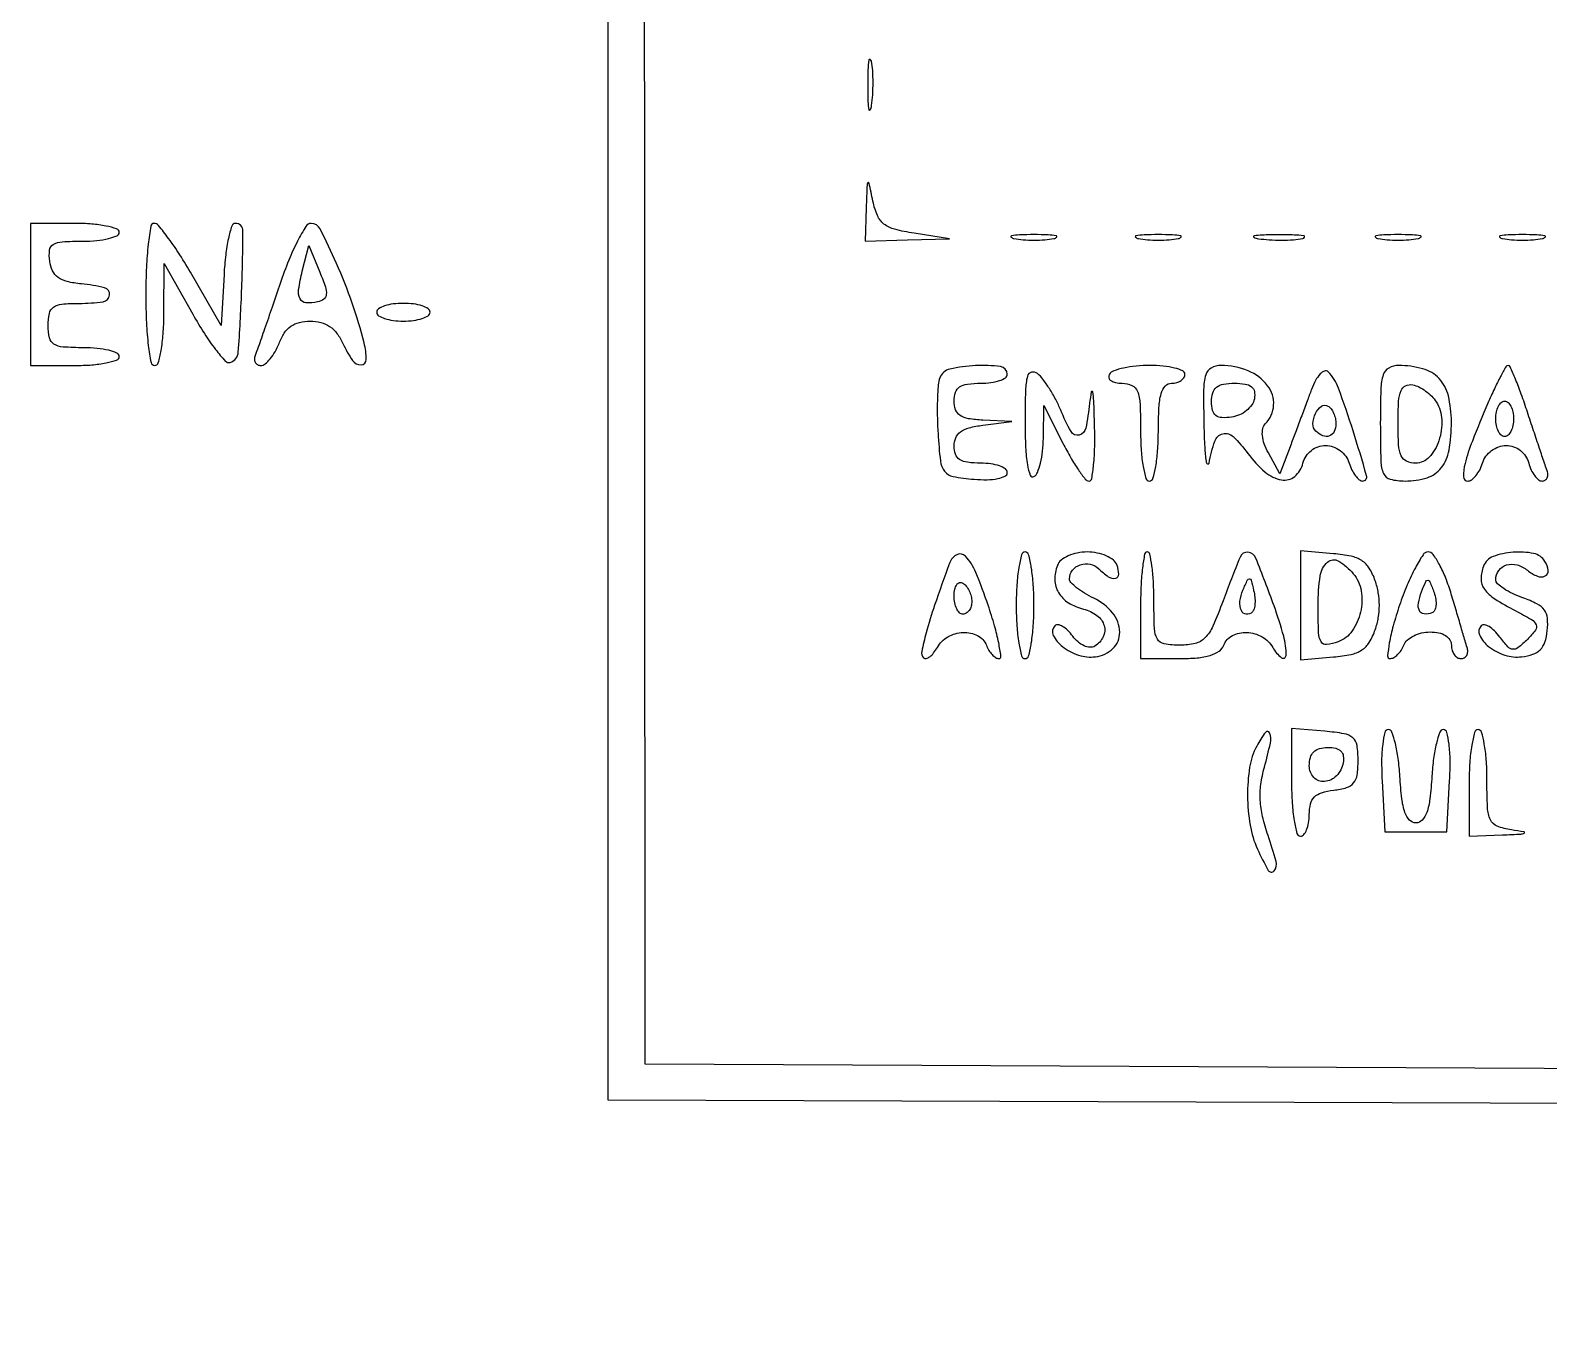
# Model space of a CAD drawing. Header units: millimetres. Extents: x 357084 to 357504, y 509210 to 509507.
# Drawn here: x 357185.61 to 357198.45, y 509429.33 to 509440.28 of the extents above; entities that cross this region are included whole.
import ezdxf

# ---------------------------------------------------------------- set-up
doc = ezdxf.new("R2010")
doc.units = ezdxf.units.MM

msp = doc.modelspace()

# ---------------------------------------------------------------- linework, layer by layer
for points in [[(357195.92, 509476.145), (357195.746, 509475.999, 0.084536), (357195.577, 509475.799, 0.134286), (357195.518, 509475.583, 0.129644), (357195.576, 509475.363, 0.07608), (357195.746, 509475.147, -0.033131), (357195.86, 509475.026, -0.069335), (357195.926, 509474.917, -0.069397), (357195.961, 509474.793, -0.033242), (357195.972, 509474.628), (357195.972, 509474.321), (357193.231, 509474.321), (357190.489, 509474.321), (357190.49, 509452.781), (357190.491, 509431.241), (357204.583, 509431.191, 0.000121), (357210.372, 509431.172, 0.000124), (357216.112, 509431.155, 0.00012), (357221.093, 509431.144, 0.000523), (357224.041, 509431.141), (357229.406, 509431.141)], [(357229.089, 509431.441), (357220.472, 509431.441, -0.000434), (357216.42, 509431.445, -0.000217), (357211.294, 509431.456, -0.000215), (357205.988, 509431.472, -0.000318), (357201.33, 509431.491), (357190.806, 509431.541), (357190.801, 509442.624, 0.000338), (357190.795, 509447.608, 0.000211), (357190.782, 509453.446, 0.000212), (357190.764, 509459.2, 0.000386)]]:
    msp.add_lwpolyline(points, format="xyb")
for points in [[(357192.689, 509439.814, 0.006817), (357192.691, 509439.68, 0.040183), (357192.699, 509439.61, 0.720633), (357192.71, 509439.609, 0.075924), (357192.721, 509439.646, 0.022548), (357192.731, 509439.738, 0.015659), (357192.734, 509439.842, 0.015827), (357192.731, 509439.943, 0.031163), (357192.72, 509440.022, 0.248898), (357192.709, 509440.036, 0.49082), (357192.698, 509440.03, 0.030832), (357192.691, 509439.949, 0.00738)], [(357192.676, 509438.782), (357192.668, 509438.5), (357193.024, 509438.511), (357193.381, 509438.521), (357193.081, 509438.567, -0.024462), (357192.916, 509438.6, -0.103591), (357192.826, 509438.645, -0.12875), (357192.771, 509438.716, -0.046885), (357192.733, 509438.838, 0.001805), (357192.7, 509438.991, 0.591189), (357192.691, 509438.994, 0.190728), (357192.683, 509438.976, 0.000976)], [(357185.609, 509438.049), (357185.609, 509437.449), (357185.984, 509437.449, 0.01883), (357186.128, 509437.454, 0.03053), (357186.249, 509437.471, 0.031449), (357186.338, 509437.495, 0.322437), (357186.36, 509437.524, 0.295869), (357186.341, 509437.553, 0.04382), (357186.271, 509437.577, 0.037669), (357186.174, 509437.593, 0.023598), (357186.059, 509437.599, -0.016149), (357185.885, 509437.605, -0.124134), (357185.808, 509437.629, -0.201266), (357185.77, 509437.682, -0.05449), (357185.759, 509437.787, -0.050766), (357185.769, 509437.889, -0.189121), (357185.804, 509437.942, -0.13443), (357185.874, 509437.968, -0.021436), (357186.022, 509437.974, 0.034197), (357186.223, 509437.988, 0.342587), (357186.278, 509438.045, 0.378118), (357186.236, 509438.106, 0.035641), (357186.04, 509438.139, -0.033257), (357185.919, 509438.158, -0.098739), (357185.843, 509438.193, -0.127529), (357185.797, 509438.248, -0.075029), (357185.772, 509438.331, -0.064285), (357185.771, 509438.424, -0.232738), (357185.802, 509438.472, -0.121927), (357185.877, 509438.495, -0.013777), (357186.054, 509438.5, 0.023189), (357186.171, 509438.505, 0.03707), (357186.27, 509438.522, 0.042776), (357186.341, 509438.546, 0.298098), (357186.36, 509438.575, 0.322437), (357186.338, 509438.604, 0.031449), (357186.249, 509438.628, 0.03053), (357186.128, 509438.645, 0.01883), (357185.984, 509438.65), (357185.609, 509438.65)], [(357186.585, 509438.049, 0.010616), (357186.59, 509437.809, 0.020476), (357186.606, 509437.618, 0.01702), (357186.629, 509437.474, 0.358912), (357186.66, 509437.449, 0.334769), (357186.69, 509437.471, 0.024968), (357186.714, 509437.576, 0.02665), (357186.731, 509437.715, 0.016354), (357186.738, 509437.88), (357186.741, 509438.312), (357186.982, 509437.882, 0.014647), (357187.08, 509437.718, 0.022896), (357187.174, 509437.584, 0.019058), (357187.257, 509437.486, 0.292881), (357187.298, 509437.475, 0.307792), (357187.367, 509437.562, 0.008257), (357187.395, 509438.074, 0.00796), (357187.406, 509438.587, 0.415959), (357187.343, 509438.65, 0.324225), (357187.312, 509438.628, 0.023914), (357187.283, 509438.523, 0.026066), (357187.26, 509438.384, 0.016173), (357187.246, 509438.218), (357187.223, 509437.787), (357186.974, 509438.218, 0.011281), (357186.873, 509438.384, 0.01683), (357186.777, 509438.523, 0.011901), (357186.692, 509438.632, 0.225375), (357186.654, 509438.65, 0.366884), (357186.627, 509438.627, 0.012236), (357186.605, 509438.474, 0.01796), (357186.59, 509438.28, 0.010871)], [(357187.721, 509438.143, -0.001123), (357187.653, 509437.942, -0.001442), (357187.589, 509437.758, -0.001105), (357187.535, 509437.603, -0.012424), (357187.512, 509437.543, 0.079079), (357187.503, 509437.507, 0.130244), (357187.509, 509437.476, 0.155297), (357187.528, 509437.456, 0.128041), (357187.557, 509437.449, 0.170252), (357187.594, 509437.462, 0.051894), (357187.636, 509437.504, 0.045263), (357187.678, 509437.565, 0.036171), (357187.711, 509437.636, -0.054906), (357187.755, 509437.722, -0.092103), (357187.811, 509437.78, -0.09468), (357187.883, 509437.813, -0.06085), (357187.974, 509437.824, -0.063752), (357188.064, 509437.813, -0.085559), (357188.139, 509437.779, -0.082383), (357188.201, 509437.72, -0.054658), (357188.251, 509437.636, 0.04239), (357188.332, 509437.492, 0.252894), (357188.406, 509437.454, 0.41306), (357188.449, 509437.499, 0.058279), (357188.431, 509437.639, 0.022403), (357188.33, 509437.975, 0.020253), (357188.197, 509438.312, 0.012607), (357188.059, 509438.603, 0.283193), (357187.983, 509438.65, 0.258951), (357187.939, 509438.625, 0.019735), (357187.868, 509438.501, 0.02319), (357187.793, 509438.338, 0.015345)], [(357193.925, 509438.522, 0.029693), (357194.002, 509438.512, 0.017887), (357194.094, 509438.509, 0.017887), (357194.186, 509438.512, 0.029693), (357194.263, 509438.522, 0.142433), (357194.287, 509438.534, 0.611425), (357194.283, 509438.545, 0.039503), (357194.215, 509438.553, 0.008087), (357194.094, 509438.555, 0.008087), (357193.973, 509438.553, 0.039503), (357193.905, 509438.545, 0.611425), (357193.902, 509438.534, 0.142433)], [(357194.977, 509438.522, 0.029693), (357195.054, 509438.512, 0.017887), (357195.146, 509438.509, 0.017887), (357195.238, 509438.512, 0.029693), (357195.315, 509438.522, 0.142433), (357195.338, 509438.534, 0.611425), (357195.335, 509438.545, 0.039503), (357195.267, 509438.553, 0.008087), (357195.146, 509438.555, 0.008087), (357195.025, 509438.553, 0.039503), (357194.957, 509438.545, 0.611425), (357194.953, 509438.534, 0.142433)], [(357195.992, 509438.521, 0.022548), (357196.083, 509438.512, 0.015659), (357196.188, 509438.509, 0.015827), (357196.288, 509438.512, 0.031163), (357196.367, 509438.522, 0.248898), (357196.381, 509438.534, 0.49082), (357196.375, 509438.545, 0.030832), (357196.294, 509438.552, 0.00738), (357196.16, 509438.554, 0.006817), (357196.025, 509438.551, 0.040183), (357195.955, 509438.544, 0.720633), (357195.954, 509438.533, 0.075924)], [(357197.004, 509438.522, 0.029693), (357197.081, 509438.512, 0.017887), (357197.173, 509438.509, 0.017887), (357197.265, 509438.512, 0.029693), (357197.342, 509438.522, 0.142433), (357197.366, 509438.534, 0.611425), (357197.362, 509438.545, 0.039503), (357197.294, 509438.553, 0.008087), (357197.173, 509438.555, 0.008087), (357197.052, 509438.553, 0.039503), (357196.984, 509438.545, 0.611425), (357196.981, 509438.534, 0.142433)], [(357198.056, 509438.522, 0.029693), (357198.133, 509438.512, 0.017887), (357198.225, 509438.509, 0.017887), (357198.317, 509438.512, 0.029693), (357198.394, 509438.522, 0.142433), (357198.417, 509438.534, 0.611425), (357198.414, 509438.545, 0.039503), (357198.346, 509438.553, 0.008087), (357198.225, 509438.555, 0.008087), (357198.104, 509438.553, 0.039503), (357198.036, 509438.545, 0.611425), (357198.032, 509438.534, 0.142433)], [(357188.037, 509437.986, -0.072569), (357187.939, 509437.979, -0.267691), (357187.889, 509438.012, -0.153688), (357187.877, 509438.091, -0.023647), (357187.908, 509438.247), (357187.963, 509438.462), (357188.056, 509438.237, -0.014739), (357188.103, 509438.113, -0.102412), (357188.111, 509438.049, -0.220938), (357188.09, 509438.01, -0.101007)], [(357188.537, 509437.899, 0.254951), (357188.553, 509437.87, 0.06271), (357188.604, 509437.846, 0.048861), (357188.676, 509437.83, 0.031626), (357188.763, 509437.824, 0.031626), (357188.849, 509437.83, 0.048861), (357188.922, 509437.846, 0.06271), (357188.972, 509437.87, 0.254951), (357188.988, 509437.899, 0.254951), (357188.972, 509437.928, 0.06271), (357188.922, 509437.952, 0.048861), (357188.849, 509437.969, 0.031626), (357188.763, 509437.974, 0.031626), (357188.676, 509437.969, 0.048861), (357188.604, 509437.952, 0.06271), (357188.553, 509437.928, 0.254951)], [(357193.299, 509437.345, 0.070665), (357193.285, 509437.284, 0.012314), (357193.278, 509437.165, 0.013157), (357193.277, 509437.024, 0.011459), (357193.283, 509436.876, 0.012283), (357193.303, 509436.64, 0.138837), (357193.339, 509436.554, 0.183182), (357193.41, 509436.51, 0.024776), (357193.588, 509436.487, 0.024401), (357193.699, 509436.483, 0.045629), (357193.789, 509436.493, 0.063099), (357193.85, 509436.513, 0.287917), (357193.869, 509436.543, 0.245934), (357193.853, 509436.574, 0.066712), (357193.803, 509436.599, 0.051413), (357193.73, 509436.617, 0.033582), (357193.644, 509436.623, -0.030909), (357193.532, 509436.63, -0.112886), (357193.466, 509436.654, -0.16354), (357193.431, 509436.698, -0.087507), (357193.419, 509436.768, -0.100783), (357193.433, 509436.838, -0.1371), (357193.473, 509436.888, -0.094495), (357193.546, 509436.922, -0.030931), (357193.663, 509436.944), (357193.907, 509436.974), (357193.663, 509436.986, -0.028006), (357193.54, 509436.999, -0.10675), (357193.469, 509437.027, -0.159285), (357193.432, 509437.075, -0.088322), (357193.419, 509437.148, -0.081208), (357193.431, 509437.222, -0.166173), (357193.465, 509437.267, -0.116834), (357193.531, 509437.292, -0.030703), (357193.644, 509437.299, 0.031626), (357193.73, 509437.304, 0.048861), (357193.803, 509437.321, 0.06271), (357193.853, 509437.345, 0.254951), (357193.869, 509437.374, 0.376772), (357193.811, 509437.439, 0.044813), (357193.601, 509437.448, 0.042719), (357193.383, 509437.418, 0.251082)], [(357194.019, 509436.965, 0.010888), (357194.024, 509436.756, 0.029985), (357194.039, 509436.608, 0.048979), (357194.063, 509436.521, 0.472357), (357194.094, 509436.51, 0.162631), (357194.124, 509436.545, 0.032685), (357194.149, 509436.624, 0.031389), (357194.167, 509436.724, 0.024838), (357194.174, 509436.834), (357194.179, 509437.111), (357194.339, 509436.792, 0.014092), (357194.405, 509436.669, 0.020744), (357194.47, 509436.566, 0.016822), (357194.528, 509436.488, 0.228523), (357194.56, 509436.472, 0.367797), (357194.583, 509436.492, 0.01495), (357194.599, 509436.61, 0.019978), (357194.608, 509436.762, 0.012056), (357194.607, 509436.942, 0.00331), (357194.6, 509437.15, 0.045124), (357194.591, 509437.225, 0.816098), (357194.579, 509437.225, 0.019739), (357194.565, 509437.13, -0.025183), (357194.532, 509436.918, -0.290248), (357194.476, 509436.86, -0.336004), (357194.408, 509436.89, -0.02936), (357194.321, 509437.071, 0.023018), (357194.278, 509437.162, 0.020408), (357194.225, 509437.254, 0.020908), (357194.17, 509437.332, 0.057081), (357194.124, 509437.38, 0.237633), (357194.073, 509437.392, 0.277688), (357194.039, 509437.358, 0.055684), (357194.023, 509437.24, 0.006084)], [(357194.733, 509437.374, 0.202618), (357194.728, 509437.345, 0.181468), (357194.745, 509437.321, 0.104212), (357194.785, 509437.304, 0.047867), (357194.841, 509437.299, -0.110639), (357194.923, 509437.28, -0.195385), (357194.97, 509437.23, -0.080115), (357194.991, 509437.124, -0.00961), (357194.996, 509436.885, 0.017105), (357195.001, 509436.727, 0.027868), (357195.018, 509436.594, 0.026982), (357195.041, 509436.494, 0.332234), (357195.071, 509436.472, 0.332234), (357195.1, 509436.494, 0.026982), (357195.124, 509436.594, 0.027868), (357195.14, 509436.727, 0.017105), (357195.146, 509436.885, -0.01212), (357195.151, 509437.092, -0.054498), (357195.17, 509437.211, -0.118311), (357195.205, 509437.275, -0.211442), (357195.258, 509437.299, 0.064853), (357195.301, 509437.304, 0.082425), (357195.338, 509437.321, 0.098894), (357195.362, 509437.345, 0.148195), (357195.371, 509437.374, 0.293924), (357195.352, 509437.403, 0.044731), (357195.284, 509437.427, 0.038191), (357195.188, 509437.443, 0.023957), (357195.075, 509437.449, 0.023552), (357194.958, 509437.443, 0.030444), (357194.852, 509437.427, 0.031293), (357194.769, 509437.403, 0.17067)], [(357195.531, 509436.942, 0.00664), (357195.538, 509436.758, 0.022499), (357195.549, 509436.639, 0.208217), (357195.562, 509436.617, 0.548328), (357195.575, 509436.623, -0.038), (357195.624, 509436.809, -0.254003), (357195.691, 509436.871, -0.261177), (357195.779, 509436.847, -0.039687), (357195.903, 509436.705, 0.054853), (357196.048, 509436.548, 0.135783), (357196.188, 509436.482, 0.222582), (357196.299, 509436.511, 0.154745), (357196.369, 509436.623, -0.081569), (357196.396, 509436.682, -0.081232), (357196.44, 509436.731, -0.081881), (357196.497, 509436.762, -0.084816), (357196.56, 509436.773, -0.087347), (357196.623, 509436.762, -0.07414), (357196.683, 509436.73, -0.073283), (357196.731, 509436.681, -0.081765), (357196.76, 509436.623, 0.037418), (357196.783, 509436.565, 0.047757), (357196.813, 509436.517, 0.055735), (357196.845, 509436.483, 0.176879), (357196.874, 509436.472, 0.498766), (357196.907, 509436.517, 0.006779), (357196.793, 509436.895, 0.011316), (357196.669, 509437.258, 0.10872), (357196.582, 509437.395, 0.292248), (357196.552, 509437.401, 0.115318), (357196.515, 509437.377, 0.066837), (357196.475, 509437.323, 0.034375), (357196.441, 509437.246, -0.000555), (357196.404, 509437.148, -0.000282), (357196.358, 509437.024, -0.00028), (357196.31, 509436.896, -0.00042), (357196.268, 509436.784), (357196.173, 509436.533), (357196.077, 509436.709, -0.037016), (357196.042, 509436.787, -0.061409), (357196.026, 509436.857, -0.079017), (357196.03, 509436.915, -0.14144), (357196.052, 509436.957, 0.182773), (357196.121, 509437.113, 0.177982), (357196.07, 509437.278, 0.134094), (357195.905, 509437.404, 0.096625), (357195.676, 509437.449, 0.126767), (357195.593, 509437.427, 0.199585), (357195.547, 509437.37, 0.068226), (357195.529, 509437.246, 0.006532)], [(357197.023, 509436.961, 0.005977), (357197.027, 509436.64, 0.096003), (357197.05, 509436.535, 0.237989), (357197.107, 509436.487, 0.057433), (357197.233, 509436.472, 0.074811), (357197.418, 509436.5, 0.153578), (357197.538, 509436.583, 0.124683), (357197.604, 509436.732, 0.041621), (357197.624, 509436.973, 0.057824), (357197.598, 509437.192, 0.131168), (357197.52, 509437.338, 0.138198), (357197.383, 509437.421, 0.067289), (357197.178, 509437.449, 0.124953), (357197.095, 509437.427, 0.193837), (357197.048, 509437.371, 0.069804), (357197.027, 509437.25, 0.007237)], [(357197.932, 509437.13, 0.006967), (357197.801, 509436.81, 0.031417), (357197.739, 509436.619, 0.06929), (357197.726, 509436.509, 0.406716), (357197.764, 509436.472, 0.162178), (357197.796, 509436.483, 0.060682), (357197.831, 509436.517, 0.051981), (357197.863, 509436.565, 0.042572), (357197.887, 509436.623, -0.081765), (357197.916, 509436.681, -0.073283), (357197.964, 509436.73, -0.07414), (357198.024, 509436.762, -0.087347), (357198.087, 509436.773, -0.084816), (357198.15, 509436.762, -0.081881), (357198.207, 509436.731, -0.081232), (357198.251, 509436.682, -0.081569), (357198.278, 509436.623, 0.043617), (357198.299, 509436.565, 0.054461), (357198.328, 509436.517, 0.064564), (357198.36, 509436.483, 0.167833), (357198.392, 509436.472, 0.144368), (357198.417, 509436.48, 0.150349), (357198.434, 509436.5, 0.11793), (357198.439, 509436.53, 0.071212), (357198.431, 509436.566, -0.006425), (357198.411, 509436.624, -0.000812), (357198.369, 509436.748, -0.000953), (357198.319, 509436.897, -0.000792), (357198.267, 509437.054, 0.007326), (357198.215, 509437.206, 0.011708), (357198.166, 509437.333, 0.005617), (357198.121, 509437.437, 0.296933), (357198.103, 509437.449, 0.268715), (357198.085, 509437.438, 0.007322), (357198.039, 509437.355, 0.01326), (357197.987, 509437.252, 0.008468)], [(357195.958, 509437.167, -0.107272), (357195.936, 509437.115, -0.069535), (357195.891, 509437.067, -0.065066), (357195.831, 509437.031, -0.069036), (357195.765, 509437.012, -0.046977), (357195.683, 509437.008, -0.155535), (357195.633, 509437.026, -0.169909), (357195.605, 509437.069, -0.058652), (357195.596, 509437.143, -0.070751), (357195.607, 509437.217, -0.153935), (357195.638, 509437.265, -0.127862), (357195.696, 509437.291, -0.042182), (357195.79, 509437.299, -0.035475), (357195.881, 509437.292, -0.131095), (357195.934, 509437.269, -0.187968), (357195.958, 509437.229, -0.088399)], [(357197.495, 509437.141, -0.129854), (357197.543, 509436.99, -0.092297), (357197.518, 509436.813, -0.103794), (357197.436, 509436.673, -0.211671), (357197.322, 509436.623, -0.106104), (357197.245, 509436.639, -0.186935), (357197.2, 509436.685, -0.088794), (357197.178, 509436.777, -0.013628), (357197.173, 509436.966, -0.013086), (357197.178, 509437.146, -0.079293), (357197.198, 509437.237, -0.196517), (357197.236, 509437.278, -0.156277), (357197.297, 509437.285, -0.06752), (357197.349, 509437.267, -0.040807), (357197.406, 509437.233, -0.040163), (357197.458, 509437.189, -0.055346)], [(357196.648, 509436.956, -0.10924), (357196.633, 509436.89, -0.197274), (357196.593, 509436.853, -0.1881), (357196.537, 509436.854, -0.099868), (357196.478, 509436.893, -0.210351), (357196.453, 509436.956, -0.101767), (357196.475, 509437.043, -0.122354), (357196.525, 509437.104, -0.305994), (357196.58, 509437.106, -0.096533), (357196.606, 509437.082, -0.052635), (357196.628, 509437.045, -0.049696), (357196.643, 509437.001, -0.055887)], [(357198.15, 509436.998, -0.048028), (357198.144, 509436.941, -0.068025), (357198.127, 509436.892, -0.088204), (357198.103, 509436.859, -0.191087), (357198.074, 509436.848, -0.191087), (357198.046, 509436.859, -0.088204), (357198.021, 509436.892, -0.068025), (357198.005, 509436.941, -0.048028), (357197.999, 509436.998, -0.048028), (357198.005, 509437.056, -0.068025), (357198.021, 509437.104, -0.088204), (357198.046, 509437.137, -0.191087), (357198.074, 509437.148, -0.191087), (357198.103, 509437.137, -0.088204), (357198.127, 509437.104, -0.068025), (357198.144, 509437.056, -0.048028)], [(357193.38, 509435.778, 0.004355), (357193.254, 509435.421, 0.015444), (357193.183, 509435.189, 0.016325), (357193.145, 509435.03, 0.252108), (357193.161, 509434.978, 0.25805), (357193.183, 509434.972, 0.103581), (357193.213, 509434.986, 0.067394), (357193.246, 509435.018, 0.038471), (357193.278, 509435.065, -0.137509), (357193.367, 509435.155, -0.11809), (357193.496, 509435.192, -0.13055), (357193.618, 509435.165, -0.184276), (357193.692, 509435.083, 0.044808), (357193.713, 509435.04, 0.051669), (357193.741, 509435.004, 0.05909), (357193.77, 509434.979, 0.146714), (357193.797, 509434.971, 0.452778), (357193.815, 509434.991, 0.016839), (357193.796, 509435.103, 0.02048), (357193.761, 509435.248, 0.011642), (357193.707, 509435.421, 0.016812), (357193.603, 509435.699, 0.08757), (357193.515, 509435.836, 0.338631), (357193.442, 509435.849, 0.188772)], [(357193.944, 509435.421, 0.015416), (357193.95, 509435.247, 0.025878), (357193.966, 509435.102, 0.024068), (357193.99, 509434.993, 0.339565), (357194.019, 509434.971, 0.339565), (357194.049, 509434.993, 0.024068), (357194.072, 509435.102, 0.025878), (357194.089, 509435.247, 0.015416), (357194.094, 509435.421, 0.015416), (357194.089, 509435.595, 0.025878), (357194.072, 509435.74, 0.024068), (357194.049, 509435.849, 0.339565), (357194.019, 509435.872, 0.339565), (357193.99, 509435.849, 0.024068), (357193.966, 509435.74, 0.025878), (357193.95, 509435.595, 0.015416)], [(357194.293, 509435.759, 0.097657), (357194.271, 509435.636, 0.1292), (357194.302, 509435.528, 0.120152), (357194.386, 509435.443, 0.077565), (357194.513, 509435.389, -0.097855), (357194.627, 509435.335, -0.160723), (357194.688, 509435.249, -0.191715), (357194.68, 509435.155, -0.140114), (357194.609, 509435.076, -0.157669), (357194.568, 509435.066, -0.087752), (357194.518, 509435.079, -0.07236), (357194.467, 509435.112, -0.057169), (357194.422, 509435.16, 0.038622), (357194.38, 509435.209, 0.062856), (357194.336, 509435.243, 0.089578), (357194.299, 509435.257, 0.245235), (357194.272, 509435.248, 0.317468), (357194.258, 509435.167, 0.118115), (357194.335, 509435.073, 0.084708), (357194.472, 509435, 0.108927), (357194.614, 509434.986, 0.164398), (357194.762, 509435.056, 0.210072), (357194.819, 509435.194, 0.166262), (357194.759, 509435.357, 0.11042), (357194.601, 509435.481, -0.024436), (357194.522, 509435.523, -0.032778), (357194.455, 509435.57, -0.034396), (357194.407, 509435.614, -0.191682), (357194.395, 509435.646, -0.169417), (357194.42, 509435.718, -0.143944), (357194.486, 509435.764, -0.135175), (357194.57, 509435.769, -0.144904), (357194.642, 509435.73, 0.047002), (357194.723, 509435.663, 0.198035), (357194.783, 509435.65, 0.360982), (357194.811, 509435.684, 0.092011), (357194.797, 509435.759, 0.133279), (357194.766, 509435.803, 0.06376), (357194.706, 509435.839, 0.055896), (357194.629, 509435.863, 0.049127), (357194.545, 509435.872, 0.049127), (357194.461, 509435.863, 0.055896), (357194.384, 509435.839, 0.06376), (357194.324, 509435.803, 0.133279)], [(357194.996, 509435.421), (357194.996, 509434.971), (357195.325, 509434.971, 0.021796), (357195.475, 509434.977, 0.051552), (357195.585, 509434.998, 0.0754), (357195.659, 509435.033, 0.153735), (357195.699, 509435.083, -0.184276), (357195.772, 509435.165, -0.13055), (357195.894, 509435.192, -0.11809), (357196.023, 509435.155, -0.137509), (357196.113, 509435.065, 0.098772), (357196.187, 509434.978, 0.61531), (357196.226, 509434.997, 0.076433), (357196.206, 509435.16, 0.019118), (357196.124, 509435.417, 0.005992), (357195.971, 509435.819, 0.282565), (357195.904, 509435.87, 0.331578), (357195.837, 509435.829, 0.007364), (357195.693, 509435.458, -0.014665), (357195.607, 509435.244, -0.088943), (357195.54, 509435.145, -0.142579), (357195.458, 509435.099, -0.059399), (357195.331, 509435.084, -0.041254), (357195.196, 509435.095, -0.226076), (357195.138, 509435.136, -0.120346), (357195.113, 509435.224, -0.008853), (357195.108, 509435.478, 0.01343), (357195.104, 509435.629, 0.022088), (357195.092, 509435.756, 0.017924), (357195.074, 509435.854, 0.353572), (357195.052, 509435.872, 0.361604), (357195.03, 509435.853, 0.014055), (357195.012, 509435.739, 0.019348), (357195, 509435.594, 0.011735)], [(357196.347, 509435.421), (357196.347, 509434.961), (357196.628, 509434.985, 0.029675), (357196.775, 509435.006, 0.094331), (357196.867, 509435.044, 0.112443), (357196.93, 509435.108, 0.052242), (357196.98, 509435.215, 0.042791), (357197.006, 509435.316, 0.041327), (357197.015, 509435.421, 0.041327), (357197.006, 509435.526, 0.042791), (357196.98, 509435.628, 0.052242), (357196.93, 509435.734, 0.112443), (357196.867, 509435.799, 0.094331), (357196.775, 509435.836, 0.029675), (357196.628, 509435.857), (357196.347, 509435.881)], [(357196.794, 509435.688, -0.132924), (357196.861, 509435.543, -0.095844), (357196.856, 509435.364, -0.098888), (357196.785, 509435.204, -0.15286), (357196.666, 509435.112, -0.057459), (357196.568, 509435.089, -0.308051), (357196.522, 509435.113, -0.117489), (357196.501, 509435.189, -0.007449), (357196.497, 509435.424, -0.033833), (357196.514, 509435.669, -0.178467), (357196.576, 509435.786, -0.328673), (357196.671, 509435.795, -0.084439)], [(357197.185, 509435.421, 0.013603), (357197.132, 509435.248, 0.02409), (357197.099, 509435.103, 0.02277), (357197.085, 509434.993, 0.438997), (357197.105, 509434.971, 0.130716), (357197.136, 509434.979, 0.06305), (357197.169, 509435.004, 0.056096), (357197.199, 509435.04, 0.052161), (357197.221, 509435.083, -0.119725), (357197.251, 509435.126, -0.065064), (357197.305, 509435.163, -0.059009), (357197.372, 509435.187, -0.058092), (357197.444, 509435.196, -0.05124), (357197.518, 509435.188, -0.089017), (357197.575, 509435.165, -0.115825), (357197.611, 509435.129, -0.138282), (357197.624, 509435.083, 0.069846), (357197.63, 509435.04, 0.085748), (357197.648, 509435.004, 0.100098), (357197.674, 509434.979, 0.138539), (357197.704, 509434.971, 0.12779), (357197.733, 509434.978, 0.138856), (357197.753, 509434.998, 0.119705), (357197.762, 509435.029, 0.081218), (357197.757, 509435.064, -0.000374), (357197.74, 509435.12, -0.000053), (357197.706, 509435.235, -0.000061), (357197.666, 509435.372, -0.000052), (357197.623, 509435.515, 0.021782), (357197.576, 509435.652, 0.031755), (357197.522, 509435.767, 0.03272), (357197.469, 509435.851, 0.238846), (357197.427, 509435.872, 0.251866), (357197.384, 509435.848, 0.022604), (357197.319, 509435.739, 0.025133), (357197.25, 509435.594, 0.016818)], [(357197.895, 509435.752, 0.093036), (357197.875, 509435.645, 0.155381), (357197.903, 509435.559, 0.095932), (357197.99, 509435.476, 0.022436), (357198.164, 509435.376, -0.012655), (357198.302, 509435.3, -0.161836), (357198.34, 509435.257, -0.268397), (357198.335, 509435.21, -0.036334), (357198.267, 509435.133, -0.023893), (357198.188, 509435.063, -0.194336), (357198.143, 509435.049, -0.191112), (357198.101, 509435.07, -0.023004), (357198.033, 509435.153, 0.036442), (357197.988, 509435.205, 0.05953), (357197.943, 509435.241, 0.084319), (357197.904, 509435.256, 0.254873), (357197.877, 509435.248, 0.317468), (357197.863, 509435.167, 0.118115), (357197.939, 509435.073, 0.084708), (357198.077, 509435, 0.108927), (357198.218, 509434.986, 0.053167), (357198.313, 509435.007, 0.116664), (357198.375, 509435.046, 0.11517), (357198.414, 509435.109, 0.051049), (357198.435, 509435.206, 0.052347), (357198.436, 509435.311, 0.137253), (357198.41, 509435.381, 0.116815), (357198.347, 509435.433, 0.03271), (357198.229, 509435.484, -0.027129), (357198.141, 509435.52, -0.037239), (357198.067, 509435.562, -0.041038), (357198.014, 509435.604, -0.206337), (357197.999, 509435.638, -0.157736), (357198.025, 509435.716, -0.1659), (357198.09, 509435.762, -0.140304), (357198.18, 509435.763, -0.106031), (357198.267, 509435.717, 0.0747), (357198.351, 509435.667, 0.218235), (357198.417, 509435.669, 0.315081), (357198.442, 509435.716, 0.110053), (357198.415, 509435.792, 0.206514), (357198.319, 509435.859, 0.069604), (357198.145, 509435.87, 0.069968), (357197.976, 509435.833, 0.215659)], [(357193.569, 509435.454, -0.067639), (357193.563, 509435.413, -0.08433), (357193.547, 509435.378, -0.09965), (357193.522, 509435.354, -0.142666), (357193.494, 509435.346, -0.195654), (357193.465, 509435.358, -0.086673), (357193.441, 509435.391, -0.066561), (357193.424, 509435.441, -0.0466), (357193.419, 509435.501, -0.047867), (357193.424, 509435.557, -0.104212), (357193.441, 509435.596, -0.181468), (357193.465, 509435.613, -0.202618), (357193.494, 509435.609, -0.08825), (357193.522, 509435.583, -0.053305), (357193.547, 509435.544, -0.051278), (357193.563, 509435.499, -0.061875)], [(357195.941, 509435.365, -0.220948), (357195.889, 509435.346, -0.276564), (357195.848, 509435.376, -0.130073), (357195.836, 509435.455, -0.074943), (357195.861, 509435.549, -0.006675), (357195.9, 509435.636, -0.299388), (357195.916, 509435.645, -0.331063), (357195.93, 509435.634, -0.007526), (357195.952, 509435.547, -0.03472), (357195.962, 509435.491, -0.039523), (357195.963, 509435.437, -0.043304), (357195.956, 509435.392, -0.13795)], [(357197.459, 509435.357, -0.113119), (357197.393, 509435.348, -0.264736), (357197.353, 509435.375, -0.160062), (357197.345, 509435.439, -0.045292), (357197.372, 509435.536, -0.00941), (357197.407, 509435.622, -0.321298), (357197.425, 509435.633, -0.286809), (357197.442, 509435.62, -0.008116), (357197.477, 509435.528, -0.046499), (357197.491, 509435.471, -0.065629), (357197.493, 509435.418, -0.084725), (357197.482, 509435.378, -0.193502)], [(357195.978, 509434.231, 0.084094), (357195.918, 509434.052, 0.040687), (357195.9, 509433.811, 0.040271), (357195.922, 509433.562, 0.065011), (357195.984, 509433.36, 0.023329), (357196.076, 509433.18, 0.532848), (357196.125, 509433.176, 0.235263), (357196.141, 509433.256, 0.017501), (357196.074, 509433.475, -0.025952), (357196.028, 509433.635, -0.043716), (357196.008, 509433.774, -0.046461), (357196.013, 509433.907, -0.03425), (357196.043, 509434.053, 0.013961), (357196.093, 509434.256, 0.141964), (357196.087, 509434.342, 0.5973), (357196.051, 509434.347, 0.036502)], [(357196.272, 509433.924, 0.015212), (357196.278, 509433.748, 0.025678), (357196.294, 509433.601, 0.023809), (357196.318, 509433.492, 0.340304), (357196.347, 509433.469, 0.222198), (357196.376, 509433.482, 0.076733), (357196.4, 509433.522, 0.058353), (357196.417, 509433.581, 0.039203), (357196.422, 509433.651, -0.055836), (357196.433, 509433.743, -0.141505), (357196.465, 509433.801, -0.127216), (357196.526, 509433.837, -0.041197), (357196.629, 509433.858, 0.042092), (357196.738, 509433.88, 0.150028), (357196.797, 509433.919, 0.139442), (357196.827, 509433.986, 0.034539), (357196.835, 509434.107, 0.036644), (357196.826, 509434.237, 0.177086), (357196.791, 509434.301, 0.140701), (357196.718, 509434.335, 0.020378), (357196.554, 509434.356), (357196.272, 509434.379)], [(357197.038, 509433.938), (357197.061, 509433.506), (357197.324, 509433.506), (357197.586, 509433.506), (357197.609, 509433.938, 0.014695), (357197.613, 509434.111, 0.028531), (357197.604, 509434.248, 0.030852), (357197.586, 509434.347, 0.34439), (357197.556, 509434.37, 0.313945), (357197.526, 509434.349, 0.027826), (357197.497, 509434.254, 0.028501), (357197.473, 509434.127, 0.017811), (357197.459, 509433.976, -0.014451), (357197.442, 509433.786, -0.053896), (357197.416, 509433.67, -0.104623), (357197.377, 509433.605, -0.20874), (357197.324, 509433.581, -0.20874), (357197.27, 509433.605, -0.104623), (357197.231, 509433.67, -0.053896), (357197.205, 509433.786, -0.014451), (357197.188, 509433.976, 0.017811), (357197.174, 509434.127, 0.028501), (357197.15, 509434.254, 0.027826), (357197.121, 509434.349, 0.313945), (357197.091, 509434.37, 0.34439), (357197.061, 509434.347, 0.030852), (357197.043, 509434.248, 0.028531), (357197.034, 509434.111, 0.014695)], [(357197.774, 509433.919), (357197.774, 509433.469), (357198.056, 509433.48, 0.002217), (357198.212, 509433.487, 0.117172), (357198.24, 509433.495, 0.703743), (357198.239, 509433.505, 0.005737), (357198.131, 509433.522, -0.055409), (357198.011, 509433.554, -0.192222), (357197.954, 509433.608, -0.100329), (357197.929, 509433.709, -0.009861), (357197.924, 509433.962, 0.017315), (357197.919, 509434.118, 0.028195), (357197.902, 509434.25, 0.027523), (357197.879, 509434.348, 0.331037), (357197.849, 509434.37, 0.339565), (357197.82, 509434.347, 0.024068), (357197.796, 509434.238, 0.025878), (357197.779, 509434.093, 0.015416)], [(357196.709, 509434.089, -0.143076), (357196.652, 509433.98, -0.183129), (357196.551, 509433.931, -0.232055), (357196.461, 509433.966, -0.188778), (357196.422, 509434.064, -0.067185), (357196.432, 509434.134, -0.12999), (357196.46, 509434.182, -0.12999), (357196.508, 509434.21, -0.067185), (357196.578, 509434.22, -0.055256), (357196.647, 509434.212, -0.142094), (357196.69, 509434.188, -0.164476), (357196.71, 509434.147, -0.081073)]]:
    msp.add_lwpolyline(points, format="xyb", close=True)

doc.saveas('drawing.dxf')
